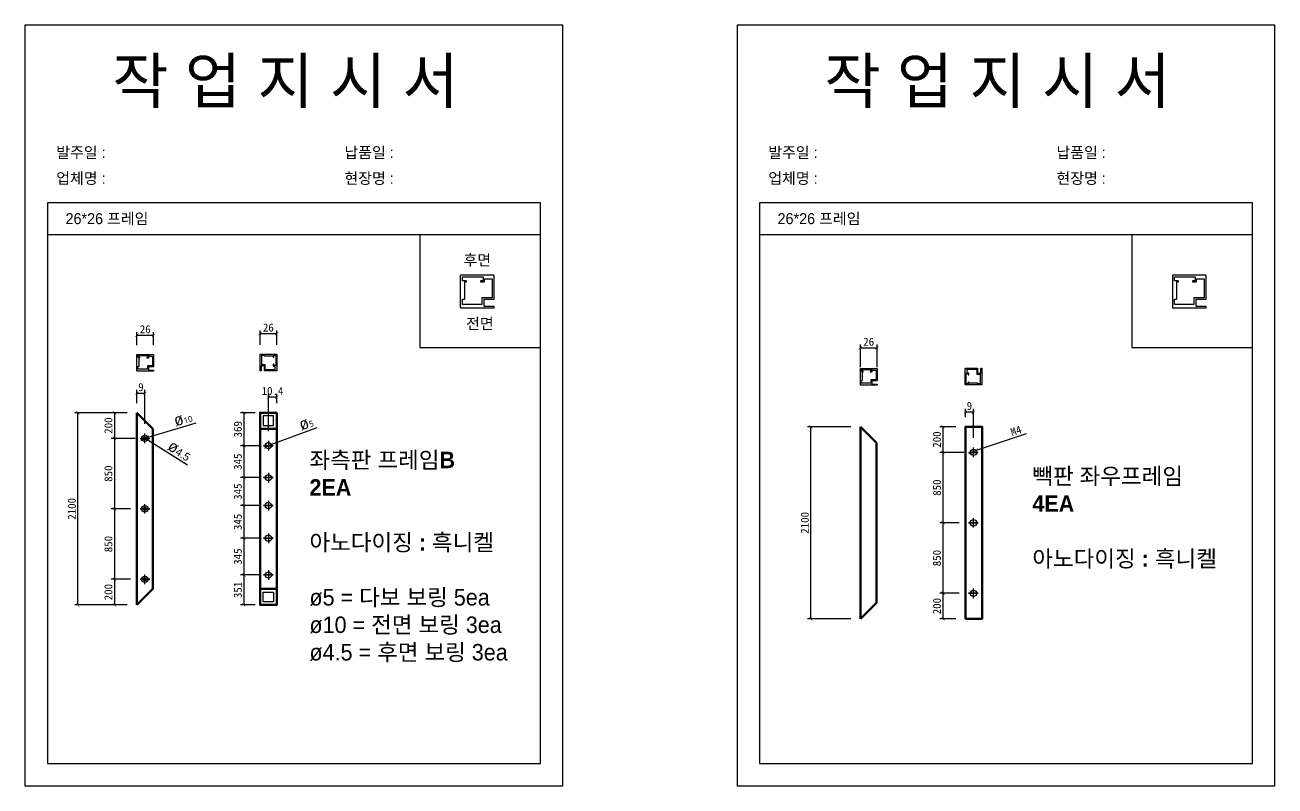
# Model space of a CAD drawing. Header units: millimetres. Extents: x -44117 to 256353, y -2095463 to 65325.
# Drawn here: x 114804 to 118708, y -18730 to -16354 of the extents above; entities that cross this region are included whole.
import ezdxf

# ---------------------------------------------------------------- set-up
doc = ezdxf.new("R2010")
doc.units = ezdxf.units.MM
doc.header["$LTSCALE"] = 10
doc.layers.add('Layer1', color=7, linetype='Continuous', lineweight=70)
doc.dimstyles.new('ISO-25', dxfattribs={"dimtxt": 2.5, "dimasz": 2.5, "dimexe": 1, "dimexo": 1, "dimtad": 1, "dimtxsty": 'Standard', "dimblk": 'ARCHTICK', "dimcen": 2.5, "dimadec": 0, "dimazin": 0, "dimtfac": 1, "dimtmove": 0, "dimatfit": 3, "dimfxl": 0, "dimarcsym": 0})

# ---------------------------------------------------------------- blocks, each defined once
blk = doc.blocks.new('_ArchTick')
at = {"color": 0, "linetype": 'ByBlock', "const_width": 0.15}
blk.add_lwpolyline([(-0.5, -0.5), (0.5, 0.5)], dxfattribs=at)
blk = doc.blocks.new('*D2093')
at = {"color": 0, "lineweight": -2}
for p, q in [((115123.9, -17564.7), (114959.7, -17564.7)), ((114969.7, -18164.7), (114969.7, -17564.7)), ((115123.9, -18164.7), (114959.7, -18164.7))]:
    blk.add_line(p, q, dxfattribs=at)
at = {"layer": 'Defpoints', "color": 0}
for p in [(114969.7, -17564.7), (115153.9, -17564.7), (115153.9, -18164.7)]:
    blk.add_point(p, dxfattribs=at)
at = {"color": 0, "lineweight": -2, "xscale": 10, "yscale": 10, "zscale": 10}
for p, rotation in [((114969.7, -17564.7), 90), ((114969.7, -18164.7), 270)]:
    blk.add_blockref('_ArchTick', p, dxfattribs=dict(at, rotation=rotation))
at = {"color": 0, "insert": (114950.9, -17864.7), "char_height": 25, "attachment_point": 5, "rotation": 90}
blk.add_mtext('2100', dxfattribs=at)
blk = doc.blocks.new('*D2094')
at = {"color": 0, "lineweight": -2}
for p, q in [((115153.9, -17534.7), (115153.9, -17493.5)), ((115153.9, -17503.5), (115178.9, -17503.5)), ((115178.9, -17599.7), (115178.9, -17493.5))]:
    blk.add_line(p, q, dxfattribs=at)
at = {"layer": 'Defpoints', "color": 0}
for p in [(115178.9, -17503.5), (115153.9, -17564.7), (115178.9, -17629.7)]:
    blk.add_point(p, dxfattribs=at)
at = {"color": 0, "lineweight": -2, "xscale": 10, "yscale": 10, "zscale": 10, "rotation": 180}
blk.add_blockref('_ArchTick', (115153.9, -17503.5), dxfattribs=at)
at = {"color": 0, "lineweight": -2, "xscale": 10, "yscale": 10, "zscale": 10}
blk.add_blockref('_ArchTick', (115178.9, -17503.5), dxfattribs=at)
at = {"color": 0, "insert": (115166.4, -17484.7), "char_height": 25, "attachment_point": 5}
blk.add_mtext('9', dxfattribs=at)
blk = doc.blocks.new('*D2095')
at = {"color": 0, "lineweight": -2}
for p, q in [((115337.6, -17597.3), (115188.5, -17641.8)), ((115169.3, -17647.5), (115188.5, -17641.8)), ((115169.3, -17647.5), (115169.3, -17647.5))]:
    blk.add_line(p, q, dxfattribs=at)
at = {"layer": 'Defpoints', "color": 0}
for p in [(115188.5, -17641.8), (115169.3, -17647.5)]:
    blk.add_point(p, dxfattribs=at)
at = {"color": 0, "lineweight": -2, "xscale": 10, "yscale": 10, "zscale": 10}
for p, rotation in [((115169.3, -17647.5), 16.62238534219674), ((115188.5, -17641.8), 196.6223853421967)]:
    blk.add_blockref('_ArchTick', p, dxfattribs=dict(at, rotation=rotation))
at = {"color": 0, "insert": (115297.5, -17582.2), "char_height": 25, "attachment_point": 5, "rotation": 16.6224}
blk.add_mtext('{\\fGulim|b0|i0|c129|p50;\\H1.4583x;ø\\fMalgun Gothic|b0|i0|c129|p50;\\H0.51429x;10}', dxfattribs=at)
blk = doc.blocks.new('*D2096')
at = {"color": 0, "lineweight": -2}
for p, q in [((115174.7, -17642), (115174.7, -17642)), ((115174.7, -17642), (115183.1, -17647.3)), ((115311.6, -17728.4), (115183.1, -17647.3))]:
    blk.add_line(p, q, dxfattribs=at)
at = {"layer": 'Defpoints', "color": 0}
for p in [(115174.7, -17642), (115183.1, -17647.3)]:
    blk.add_point(p, dxfattribs=at)
at = {"color": 0, "lineweight": -2, "xscale": 10, "yscale": 10, "zscale": 10}
for p, rotation in [((115174.7, -17642), 327.7574302874337), ((115183.1, -17647.3), 147.7574302874337)]:
    blk.add_blockref('_ArchTick', p, dxfattribs=dict(at, rotation=rotation))
at = {"color": 0, "insert": (115287.9, -17682.7), "char_height": 25, "attachment_point": 5, "rotation": 327.7574}
blk.add_mtext('{\\fGulim|b0|i0|c129|p50;\\H1.4583x;ø\\H0.68573x;4.5}', dxfattribs=at)
blk = doc.blocks.new('*D2097')
at = {"color": 0, "lineweight": -2}
for p, q in [((115123.9, -17564.7), (115073.8, -17564.7)), ((115083.8, -17564.7), (115083.8, -17644.7)), ((115148.9, -17644.7), (115073.8, -17644.7))]:
    blk.add_line(p, q, dxfattribs=at)
at = {"layer": 'Defpoints', "color": 0}
for p in [(115153.9, -17564.7), (115083.8, -17644.7), (115178.9, -17644.7)]:
    blk.add_point(p, dxfattribs=at)
at = {"color": 0, "lineweight": -2, "xscale": 10, "yscale": 10, "zscale": 10}
for p, rotation in [((115083.8, -17564.7), 90), ((115083.8, -17644.7), 270)]:
    blk.add_blockref('_ArchTick', p, dxfattribs=dict(at, rotation=rotation))
at = {"color": 0, "insert": (115065, -17604.7), "char_height": 25, "attachment_point": 5, "rotation": 90}
blk.add_mtext('200', dxfattribs=at)
blk = doc.blocks.new('*D2098')
at = {"color": 0, "lineweight": -2}
for p, q in [((115133.9, -17644.7), (115073.8, -17644.7)), ((115083.8, -17644.7), (115083.8, -17864.7)), ((115133.9, -17864.7), (115073.8, -17864.7))]:
    blk.add_line(p, q, dxfattribs=at)
at = {"layer": 'Defpoints', "color": 0}
for p in [(115163.9, -17644.7), (115083.8, -17864.7), (115163.9, -17864.7)]:
    blk.add_point(p, dxfattribs=at)
at = {"color": 0, "lineweight": -2, "xscale": 10, "yscale": 10, "zscale": 10}
for p, rotation in [((115083.8, -17644.7), 90), ((115083.8, -17864.7), 270)]:
    blk.add_blockref('_ArchTick', p, dxfattribs=dict(at, rotation=rotation))
at = {"color": 0, "insert": (115065, -17754.7), "char_height": 25, "attachment_point": 5, "rotation": 90}
blk.add_mtext('850', dxfattribs=at)
blk = doc.blocks.new('*D2099')
at = {"color": 0, "lineweight": -2}
for p, q in [((115133.9, -17864.7), (115073.8, -17864.7)), ((115083.8, -17864.7), (115083.8, -18084.7)), ((115133.9, -18084.7), (115073.8, -18084.7))]:
    blk.add_line(p, q, dxfattribs=at)
at = {"layer": 'Defpoints', "color": 0}
for p in [(115163.9, -17864.7), (115083.8, -18084.7), (115163.9, -18084.7)]:
    blk.add_point(p, dxfattribs=at)
at = {"color": 0, "lineweight": -2, "xscale": 10, "yscale": 10, "zscale": 10}
for p, rotation in [((115083.8, -17864.7), 90), ((115083.8, -18084.7), 270)]:
    blk.add_blockref('_ArchTick', p, dxfattribs=dict(at, rotation=rotation))
at = {"color": 0, "insert": (115065, -17974.7), "char_height": 25, "attachment_point": 5, "rotation": 90}
blk.add_mtext('850', dxfattribs=at)
blk = doc.blocks.new('*D2100')
at = {"color": 0, "lineweight": -2}
for p, q in [((115133.9, -18084.7), (115073.8, -18084.7)), ((115083.8, -18084.7), (115083.8, -18164.7)), ((115123.9, -18164.7), (115073.8, -18164.7))]:
    blk.add_line(p, q, dxfattribs=at)
at = {"layer": 'Defpoints', "color": 0}
for p in [(115163.9, -18084.7), (115083.8, -18164.7), (115153.9, -18164.7)]:
    blk.add_point(p, dxfattribs=at)
at = {"color": 0, "lineweight": -2, "xscale": 10, "yscale": 10, "zscale": 10}
for p, rotation in [((115083.8, -18084.7), 90), ((115083.8, -18164.7), 270)]:
    blk.add_blockref('_ArchTick', p, dxfattribs=dict(at, rotation=rotation))
at = {"color": 0, "insert": (115065, -18124.7), "char_height": 25, "attachment_point": 5, "rotation": 90}
blk.add_mtext('200', dxfattribs=at)
blk = doc.blocks.new('*D2101')
at = {"color": 0, "lineweight": -2}
for p, q in [((115153.9, -17353.5), (115153.9, -17312.9)), ((115153.9, -17322.9), (115205.9, -17322.9)), ((115205.9, -17353.5), (115205.9, -17312.9))]:
    blk.add_line(p, q, dxfattribs=at)
at = {"layer": 'Defpoints', "color": 0}
for p in [(115205.9, -17322.9), (115153.9, -17383.5), (115205.9, -17383.5)]:
    blk.add_point(p, dxfattribs=at)
at = {"color": 0, "lineweight": -2, "xscale": 10, "yscale": 10, "zscale": 10, "rotation": 180}
blk.add_blockref('_ArchTick', (115153.9, -17322.9), dxfattribs=at)
at = {"color": 0, "lineweight": -2, "xscale": 10, "yscale": 10, "zscale": 10}
blk.add_blockref('_ArchTick', (115205.9, -17322.9), dxfattribs=at)
at = {"color": 0, "insert": (115179.9, -17304.2), "char_height": 25, "attachment_point": 5}
blk.add_mtext('26', dxfattribs=at)
blk = doc.blocks.new('*D2106')
at = {"color": 0, "lineweight": -2}
for p, q in [((117383.2, -17608.4), (117248.5, -17608.4)), ((117258.5, -18208.4), (117258.5, -17608.4)), ((117383.2, -18208.4), (117248.5, -18208.4))]:
    blk.add_line(p, q, dxfattribs=at)
at = {"layer": 'Defpoints', "color": 0}
for p in [(117258.5, -17608.4), (117413.2, -17608.4), (117413.2, -18208.4)]:
    blk.add_point(p, dxfattribs=at)
at = {"color": 0, "lineweight": -2, "xscale": 10, "yscale": 10, "zscale": 10}
for p, rotation in [((117258.5, -17608.4), 90), ((117258.5, -18208.4), 270)]:
    blk.add_blockref('_ArchTick', p, dxfattribs=dict(at, rotation=rotation))
at = {"color": 0, "insert": (117239.7, -17908.4), "char_height": 25, "attachment_point": 5, "rotation": 90}
blk.add_mtext('2100', dxfattribs=at)
blk = doc.blocks.new('*D2107')
at = {"color": 0, "lineweight": -2}
for p, q in [((117931.1, -17630), (117775.3, -17682.3)), ((117756.3, -17688.7), (117775.3, -17682.3)), ((117756.3, -17688.7), (117756.3, -17688.7))]:
    blk.add_line(p, q, dxfattribs=at)
at = {"layer": 'Defpoints', "color": 0}
for p in [(117775.3, -17682.3), (117756.3, -17688.7)]:
    blk.add_point(p, dxfattribs=at)
at = {"color": 0, "lineweight": -2, "xscale": 10, "yscale": 10, "zscale": 10}
for p, rotation in [((117756.3, -17688.7), 18.56681303800487), ((117775.3, -17682.3), 198.5668130380049)]:
    blk.add_blockref('_ArchTick', p, dxfattribs=dict(at, rotation=rotation))
at = {"color": 0, "insert": (117899.4, -17620.9), "char_height": 25, "attachment_point": 5, "rotation": 18.5668}
blk.add_mtext('M4', dxfattribs=at)
blk = doc.blocks.new('*D2108')
at = {"color": 0, "lineweight": -2}
for p, q in [((117413.2, -17422.2), (117413.2, -17352)), ((117413.2, -17362), (117465.2, -17362)), ((117465.2, -17422.2), (117465.2, -17352))]:
    blk.add_line(p, q, dxfattribs=at)
at = {"layer": 'Defpoints', "color": 0}
for p in [(117465.2, -17362), (117413.2, -17452.2), (117465.2, -17452.2)]:
    blk.add_point(p, dxfattribs=at)
at = {"color": 0, "lineweight": -2, "xscale": 10, "yscale": 10, "zscale": 10, "rotation": 180}
blk.add_blockref('_ArchTick', (117413.2, -17362), dxfattribs=at)
at = {"color": 0, "lineweight": -2, "xscale": 10, "yscale": 10, "zscale": 10}
blk.add_blockref('_ArchTick', (117465.2, -17362), dxfattribs=at)
at = {"color": 0, "insert": (117439.2, -17343.2), "char_height": 25, "attachment_point": 5}
blk.add_mtext('26', dxfattribs=at)
blk = doc.blocks.new('*D2112')
at = {"color": 0, "lineweight": -2}
for p, q in [((115538.5, -17353.1), (115538.5, -17307.4)), ((115538.5, -17317.4), (115590.5, -17317.4)), ((115590.5, -17353.1), (115590.5, -17307.4))]:
    blk.add_line(p, q, dxfattribs=at)
at = {"layer": 'Defpoints', "color": 0}
for p in [(115590.5, -17317.4), (115538.5, -17383.1), (115590.5, -17383.1)]:
    blk.add_point(p, dxfattribs=at)
at = {"color": 0, "lineweight": -2, "xscale": 10, "yscale": 10, "zscale": 10, "rotation": 180}
blk.add_blockref('_ArchTick', (115538.5, -17317.4), dxfattribs=at)
at = {"color": 0, "lineweight": -2, "xscale": 10, "yscale": 10, "zscale": 10}
blk.add_blockref('_ArchTick', (115590.5, -17317.4), dxfattribs=at)
at = {"color": 0, "insert": (115564.5, -17298.7), "char_height": 25, "attachment_point": 5}
blk.add_mtext('26', dxfattribs=at)
blk = doc.blocks.new('*D2118')
at = {"color": 0, "lineweight": -2}
for p, q in [((117741.3, -17578.4), (117741.3, -17552.2)), ((117741.3, -17562.2), (117766.3, -17562.2)), ((117766.3, -17643.4), (117766.3, -17552.2))]:
    blk.add_line(p, q, dxfattribs=at)
at = {"layer": 'Defpoints', "color": 0}
for p in [(117766.3, -17562.2), (117741.3, -17608.4), (117766.3, -17673.4)]:
    blk.add_point(p, dxfattribs=at)
at = {"color": 0, "lineweight": -2, "xscale": 10, "yscale": 10, "zscale": 10, "rotation": 180}
blk.add_blockref('_ArchTick', (117741.3, -17562.2), dxfattribs=at)
at = {"color": 0, "lineweight": -2, "xscale": 10, "yscale": 10, "zscale": 10}
blk.add_blockref('_ArchTick', (117766.3, -17562.2), dxfattribs=at)
at = {"color": 0, "insert": (117753.8, -17543.4), "char_height": 25, "attachment_point": 5}
blk.add_mtext('9', dxfattribs=at)
blk = doc.blocks.new('*D2119')
at = {"color": 0, "lineweight": -2}
for p, q in [((117711.3, -17608.4), (117661.2, -17608.4)), ((117671.2, -17608.4), (117671.2, -17688.4)), ((117736.3, -17688.4), (117661.2, -17688.4))]:
    blk.add_line(p, q, dxfattribs=at)
at = {"layer": 'Defpoints', "color": 0}
for p in [(117741.3, -17608.4), (117671.2, -17688.4), (117766.3, -17688.4)]:
    blk.add_point(p, dxfattribs=at)
at = {"color": 0, "lineweight": -2, "xscale": 10, "yscale": 10, "zscale": 10}
for p, rotation in [((117671.2, -17608.4), 90), ((117671.2, -17688.4), 270)]:
    blk.add_blockref('_ArchTick', p, dxfattribs=dict(at, rotation=rotation))
at = {"color": 0, "insert": (117652.4, -17648.4), "char_height": 25, "attachment_point": 5, "rotation": 90}
blk.add_mtext('200', dxfattribs=at)
blk = doc.blocks.new('*D2120')
at = {"color": 0, "lineweight": -2}
for p, q in [((117721.3, -17688.4), (117661.2, -17688.4)), ((117671.2, -17688.4), (117671.2, -17908.4)), ((117721.3, -17908.4), (117661.2, -17908.4))]:
    blk.add_line(p, q, dxfattribs=at)
at = {"layer": 'Defpoints', "color": 0}
for p in [(117751.3, -17688.4), (117671.2, -17908.4), (117751.3, -17908.4)]:
    blk.add_point(p, dxfattribs=at)
at = {"color": 0, "lineweight": -2, "xscale": 10, "yscale": 10, "zscale": 10}
for p, rotation in [((117671.2, -17688.4), 90), ((117671.2, -17908.4), 270)]:
    blk.add_blockref('_ArchTick', p, dxfattribs=dict(at, rotation=rotation))
at = {"color": 0, "insert": (117652.4, -17798.4), "char_height": 25, "attachment_point": 5, "rotation": 90}
blk.add_mtext('850', dxfattribs=at)
blk = doc.blocks.new('*D2121')
at = {"color": 0, "lineweight": -2}
for p, q in [((117721.3, -17908.4), (117661.2, -17908.4)), ((117671.2, -17908.4), (117671.2, -18128.4)), ((117721.3, -18128.4), (117661.2, -18128.4))]:
    blk.add_line(p, q, dxfattribs=at)
at = {"layer": 'Defpoints', "color": 0}
for p in [(117751.3, -17908.4), (117671.2, -18128.4), (117751.3, -18128.4)]:
    blk.add_point(p, dxfattribs=at)
at = {"color": 0, "lineweight": -2, "xscale": 10, "yscale": 10, "zscale": 10}
for p, rotation in [((117671.2, -17908.4), 90), ((117671.2, -18128.4), 270)]:
    blk.add_blockref('_ArchTick', p, dxfattribs=dict(at, rotation=rotation))
at = {"color": 0, "insert": (117652.4, -18018.4), "char_height": 25, "attachment_point": 5, "rotation": 90}
blk.add_mtext('850', dxfattribs=at)
blk = doc.blocks.new('*D2122')
at = {"color": 0, "lineweight": -2}
for p, q in [((117721.3, -18128.4), (117661.2, -18128.4)), ((117671.2, -18128.4), (117671.2, -18208.4)), ((117711.3, -18208.4), (117661.2, -18208.4))]:
    blk.add_line(p, q, dxfattribs=at)
at = {"layer": 'Defpoints', "color": 0}
for p in [(117751.3, -18128.4), (117671.2, -18208.4), (117741.3, -18208.4)]:
    blk.add_point(p, dxfattribs=at)
at = {"color": 0, "lineweight": -2, "xscale": 10, "yscale": 10, "zscale": 10}
for p, rotation in [((117671.2, -18128.4), 90), ((117671.2, -18208.4), 270)]:
    blk.add_blockref('_ArchTick', p, dxfattribs=dict(at, rotation=rotation))
at = {"color": 0, "insert": (117652.4, -18168.4), "char_height": 25, "attachment_point": 5, "rotation": 90}
blk.add_mtext('200', dxfattribs=at)
blk = doc.blocks.new('*D2138')
at = {"color": 0, "lineweight": -2}
for p, q in [((115715.8, -17611.4), (115573.9, -17664)), ((115555.2, -17671), (115573.9, -17664)), ((115555.2, -17671), (115555.2, -17671))]:
    blk.add_line(p, q, dxfattribs=at)
at = {"layer": 'Defpoints', "color": 0}
for p in [(115555.2, -17671), (115573.9, -17664)]:
    blk.add_point(p, dxfattribs=at)
at = {"color": 0, "lineweight": -2, "xscale": 10, "yscale": 10, "zscale": 10}
for p, rotation in [((115555.2, -17671), 20.35034544430838), ((115573.9, -17664), 200.3503454443084)]:
    blk.add_blockref('_ArchTick', p, dxfattribs=dict(at, rotation=rotation))
at = {"color": 0, "insert": (115682, -17596.2), "char_height": 25, "attachment_point": 5, "rotation": 20.3503}
blk.add_mtext('{\\fGulim|b0|i0|c129|p50;\\H1.4583x;ø\\fMalgun Gothic|b0|i0|c129|p50;\\H0.51429x;5}', dxfattribs=at)
blk = doc.blocks.new('*D2139')
at = {"color": 0, "lineweight": -2}
for p, q in [((115564.5, -17622.5), (115564.5, -17505.6)), ((115590.5, -17515.6), (115564.5, -17515.6)), ((115590.5, -17534.7), (115590.5, -17505.6))]:
    blk.add_line(p, q, dxfattribs=at)
at = {"layer": 'Defpoints', "color": 0}
for p in [(115564.5, -17515.6), (115590.5, -17564.7), (115564.5, -17652.5)]:
    blk.add_point(p, dxfattribs=at)
at = {"color": 0, "lineweight": -2, "xscale": 10, "yscale": 10, "zscale": 10, "rotation": 180}
blk.add_blockref('_ArchTick', (115564.5, -17515.6), dxfattribs=at)
at = {"color": 0, "lineweight": -2, "xscale": 10, "yscale": 10, "zscale": 10}
blk.add_blockref('_ArchTick', (115590.5, -17515.6), dxfattribs=at)
at = {"color": 0, "insert": (115577.5, -17496.8), "char_height": 25, "attachment_point": 5}
blk.add_mtext('10.4', dxfattribs=at)
blk = doc.blocks.new('*D2211')
at = {"color": 0, "lineweight": -2}
for p, q in [((115523.5, -17564.7), (115477.9, -17564.7)), ((115487.9, -17564.7), (115487.9, -17667.5)), ((115534.5, -17667.5), (115477.9, -17667.5))]:
    blk.add_line(p, q, dxfattribs=at)
at = {"layer": 'Defpoints', "color": 0}
for p in [(115538.5, -17564.7), (115487.9, -17667.5), (115549.5, -17667.5)]:
    blk.add_point(p, dxfattribs=at)
at = {"color": 0, "lineweight": -2, "xscale": 10, "yscale": 10, "zscale": 10}
for p, rotation in [((115487.9, -17564.7), 90), ((115487.9, -17667.5), 270)]:
    blk.add_blockref('_ArchTick', p, dxfattribs=dict(at, rotation=rotation))
at = {"color": 0, "insert": (115469.2, -17616.1), "char_height": 25, "attachment_point": 5, "rotation": 90}
blk.add_mtext('369', dxfattribs=at)
blk = doc.blocks.new('*D2212')
at = {"color": 0, "lineweight": -2}
for p, q in [((115534.5, -17667.5), (115477.9, -17667.5)), ((115487.9, -17667.5), (115487.9, -17767.3)), ((115534.5, -17767.3), (115477.9, -17767.3))]:
    blk.add_line(p, q, dxfattribs=at)
at = {"layer": 'Defpoints', "color": 0}
for p in [(115549.5, -17667.5), (115487.9, -17767.3), (115549.5, -17767.3)]:
    blk.add_point(p, dxfattribs=at)
at = {"color": 0, "lineweight": -2, "xscale": 10, "yscale": 10, "zscale": 10}
for p, rotation in [((115487.9, -17667.5), 90), ((115487.9, -17767.3), 270)]:
    blk.add_blockref('_ArchTick', p, dxfattribs=dict(at, rotation=rotation))
at = {"color": 0, "insert": (115469.2, -17717.4), "char_height": 25, "attachment_point": 5, "rotation": 90}
blk.add_mtext('345', dxfattribs=at)
blk = doc.blocks.new('*D2213')
at = {"color": 0, "lineweight": -2}
for p, q in [((115534.5, -17767.3), (115477.9, -17767.3)), ((115487.9, -17767.3), (115487.9, -17854.6)), ((115534.5, -17854.6), (115477.9, -17854.6))]:
    blk.add_line(p, q, dxfattribs=at)
at = {"layer": 'Defpoints', "color": 0}
for p in [(115549.5, -17767.3), (115487.9, -17854.6), (115549.5, -17854.6)]:
    blk.add_point(p, dxfattribs=at)
at = {"color": 0, "lineweight": -2, "xscale": 10, "yscale": 10, "zscale": 10}
for p, rotation in [((115487.9, -17767.3), 90), ((115487.9, -17854.6), 270)]:
    blk.add_blockref('_ArchTick', p, dxfattribs=dict(at, rotation=rotation))
at = {"color": 0, "insert": (115469.2, -17811), "char_height": 25, "attachment_point": 5, "rotation": 90}
blk.add_mtext('345', dxfattribs=at)
blk = doc.blocks.new('*D2214')
at = {"color": 0, "lineweight": -2}
for p, q in [((115534.5, -17854.6), (115477.9, -17854.6)), ((115487.9, -17854.6), (115487.9, -17956.4)), ((115534.5, -17956.4), (115477.9, -17956.4))]:
    blk.add_line(p, q, dxfattribs=at)
at = {"layer": 'Defpoints', "color": 0}
for p in [(115549.5, -17854.6), (115487.9, -17956.4), (115549.5, -17956.4)]:
    blk.add_point(p, dxfattribs=at)
at = {"color": 0, "lineweight": -2, "xscale": 10, "yscale": 10, "zscale": 10}
for p, rotation in [((115487.9, -17854.6), 90), ((115487.9, -17956.4), 270)]:
    blk.add_blockref('_ArchTick', p, dxfattribs=dict(at, rotation=rotation))
at = {"color": 0, "insert": (115469.2, -17905.5), "char_height": 25, "attachment_point": 5, "rotation": 90}
blk.add_mtext('345', dxfattribs=at)
blk = doc.blocks.new('*D2215')
at = {"color": 0, "lineweight": -2}
for p, q in [((115534.5, -17956.4), (115477.9, -17956.4)), ((115487.9, -17956.4), (115487.9, -18071.2)), ((115534.5, -18071.2), (115477.9, -18071.2))]:
    blk.add_line(p, q, dxfattribs=at)
at = {"layer": 'Defpoints', "color": 0}
for p in [(115549.5, -17956.4), (115487.9, -18071.2), (115549.5, -18071.2)]:
    blk.add_point(p, dxfattribs=at)
at = {"color": 0, "lineweight": -2, "xscale": 10, "yscale": 10, "zscale": 10}
for p, rotation in [((115487.9, -17956.4), 90), ((115487.9, -18071.2), 270)]:
    blk.add_blockref('_ArchTick', p, dxfattribs=dict(at, rotation=rotation))
at = {"color": 0, "insert": (115469.2, -18013.8), "char_height": 25, "attachment_point": 5, "rotation": 90}
blk.add_mtext('345', dxfattribs=at)
blk = doc.blocks.new('*D2216')
at = {"color": 0, "lineweight": -2}
for p, q in [((115534.5, -18071.2), (115477.9, -18071.2)), ((115487.9, -18071.2), (115487.9, -18164.7)), ((115523.5, -18164.7), (115477.9, -18164.7))]:
    blk.add_line(p, q, dxfattribs=at)
at = {"layer": 'Defpoints', "color": 0}
for p in [(115549.5, -18071.2), (115487.9, -18164.7), (115538.5, -18164.7)]:
    blk.add_point(p, dxfattribs=at)
at = {"color": 0, "lineweight": -2, "xscale": 10, "yscale": 10, "zscale": 10}
for p, rotation in [((115487.9, -18071.2), 90), ((115487.9, -18164.7), 270)]:
    blk.add_blockref('_ArchTick', p, dxfattribs=dict(at, rotation=rotation))
at = {"color": 0, "insert": (115469.2, -18117.9), "char_height": 25, "attachment_point": 5, "rotation": 90}
blk.add_mtext('351', dxfattribs=at)

msp = doc.modelspace()

# ---------------------------------------------------------------- linework, layer by layer
for p, q in [((116414.48263, -16909.2045), (114874.48263, -16909.2045)), ((118638.07333, -16909.2045), (117098.07333, -16909.2045)), ((116414.48263, -17009.2045), (114874.48263, -17009.2045)), ((118638.07333, -17009.2045), (117098.07333, -17009.2045)), ((116170.92704, -17152.28787), (116170.92704, -17140.28787)), ((116170.92704, -17140.28787), (116234.92704, -17140.28787)), ((116181.72704, -17152.28787), (116170.92704, -17152.28787)), ((116176.92704, -17156.28787), (116181.72704, -17156.28787)), ((116176.92704, -17156.28787), (116176.92704, -17210.28787)), ((116182.92704, -17155.08787), (116182.92704, -17153.48787)), ((116226.92704, -17153.48787), (116226.92704, -17155.08787)), ((116234.92704, -17152.28787), (116228.12704, -17152.28787)), ((116228.12704, -17156.28787), (116237.72704, -17156.28787)), ((116234.92704, -17140.28787), (116234.92704, -17152.28787)), ((116238.92704, -17155.08787), (116238.92704, -17146.28787)), ((116238.92704, -17146.28787), (116262.92704, -17146.28787)), ((116262.92704, -17146.28787), (116262.92704, -17205.48787)), ((118394.51774, -17152.28787), (118394.51774, -17140.28787)), ((118394.51774, -17140.28787), (118458.51774, -17140.28787)), ((118405.31774, -17152.28787), (118394.51774, -17152.28787)), ((118400.51774, -17156.28787), (118405.31774, -17156.28787)), ((118400.51774, -17156.28787), (118400.51774, -17210.28787)), ((118406.51774, -17155.08787), (118406.51774, -17153.48787)), ((118450.51774, -17153.48787), (118450.51774, -17155.08787)), ((118458.51774, -17152.28787), (118451.71774, -17152.28787)), ((118451.71774, -17156.28787), (118461.31774, -17156.28787)), ((118458.51774, -17140.28787), (118458.51774, -17152.28787)), ((118462.51774, -17155.08787), (118462.51774, -17146.28787)), ((118462.51774, -17146.28787), (118486.51774, -17146.28787)), ((118486.51774, -17146.28787), (118486.51774, -17205.48787)), ((116170.92704, -17226.28787), (116170.92704, -17210.28787)), ((116170.92704, -17210.28787), (116176.92704, -17210.28787)), ((116230.92704, -17206.68787), (116230.92704, -17211.48787)), ((116230.92704, -17211.48787), (116230.92704, -17226.28787)), ((116230.92704, -17211.48787), (116230.92704, -17211.48787)), ((116236.92704, -17205.48787), (116232.12704, -17205.48787)), ((116262.92704, -17205.48787), (116236.92704, -17205.48787)), ((118394.51774, -17226.28787), (118394.51774, -17210.28787)), ((118394.51774, -17210.28787), (118400.51774, -17210.28787)), ((118454.51774, -17206.68787), (118454.51774, -17211.48787)), ((118454.51774, -17211.48787), (118454.51774, -17226.28787)), ((118454.51774, -17211.48787), (118454.51774, -17211.48787)), ((118460.51774, -17205.48787), (118455.71774, -17205.48787)), ((118486.51774, -17205.48787), (118460.51774, -17205.48787)), ((116230.92704, -17226.28787), (116170.92704, -17226.28787)), ((118454.51774, -17226.28787), (118394.51774, -17226.28787)), ((115156.9106, -17391.47867), (115156.9106, -17385.47867)), ((115156.9106, -17385.47867), (115188.9106, -17385.47867)), ((115162.3106, -17391.47867), (115156.9106, -17391.47867)), ((115159.9106, -17393.47867), (115162.3106, -17393.47867)), ((115159.9106, -17393.47867), (115159.9106, -17420.47867)), ((115162.9106, -17392.87867), (115162.9106, -17392.07867)), ((115184.9106, -17392.07867), (115184.9106, -17392.87867)), ((115188.9106, -17391.47867), (115185.5106, -17391.47867)), ((115185.5106, -17393.47867), (115190.3106, -17393.47867)), ((115188.9106, -17385.47867), (115188.9106, -17391.47867)), ((115190.9106, -17392.87867), (115190.9106, -17388.47867)), ((115190.9106, -17388.47867), (115202.9106, -17388.47867)), ((115202.9106, -17388.47867), (115202.9106, -17418.07867)), ((115544.5467, -17415.07867), (115544.5467, -17385.07867)), ((115544.5467, -17385.07867), (115552.5467, -17385.07867)), ((115552.5467, -17385.07867), (115552.5467, -17388.07867)), ((115579.5467, -17388.07867), (115552.5467, -17388.07867)), ((115579.5467, -17388.07867), (115579.5467, -17390.47867)), ((115580.1467, -17391.07867), (115580.9467, -17391.07867)), ((115581.5467, -17390.47867), (115581.5467, -17385.07867)), ((115581.5467, -17385.07867), (115587.5467, -17385.07867)), ((115587.5467, -17385.07867), (115587.5467, -17417.07867)), ((115156.9106, -17428.47867), (115156.9106, -17420.47867)), ((115156.9106, -17420.47867), (115159.9106, -17420.47867)), ((115186.9106, -17428.47867), (115156.9106, -17428.47867)), ((115186.9106, -17418.67867), (115186.9106, -17421.07867)), ((115186.9106, -17421.07867), (115186.9106, -17428.47867)), ((115186.9106, -17421.07867), (115186.9106, -17421.07867)), ((115189.9106, -17418.07867), (115187.5106, -17418.07867)), ((115202.9106, -17418.07867), (115189.9106, -17418.07867)), ((115551.9467, -17415.07867), (115544.5467, -17415.07867)), ((115554.3467, -17415.07867), (115551.9467, -17415.07867)), ((115551.9467, -17415.07867), (115551.9467, -17415.07867)), ((115554.9467, -17418.07867), (115554.9467, -17415.67867)), ((115554.9467, -17431.07867), (115554.9467, -17418.07867)), ((115584.5467, -17431.07867), (115554.9467, -17431.07867)), ((115579.5467, -17413.67867), (115579.5467, -17418.47867)), ((115580.9467, -17413.07867), (115580.1467, -17413.07867)), ((115580.1467, -17419.07867), (115584.5467, -17419.07867)), ((115581.5467, -17417.07867), (115581.5467, -17413.67867)), ((115587.5467, -17417.07867), (115581.5467, -17417.07867)), ((115584.5467, -17419.07867), (115584.5467, -17431.07867)), ((117416.22864, -17435.20762), (117416.22864, -17429.20762)), ((117416.22864, -17429.20762), (117448.22864, -17429.20762)), ((117421.62864, -17435.20762), (117416.22864, -17435.20762)), ((117419.22864, -17437.20762), (117421.62864, -17437.20762)), ((117419.22864, -17437.20762), (117419.22864, -17464.20762)), ((117422.22864, -17436.60762), (117422.22864, -17435.80762)), ((117444.22864, -17435.80762), (117444.22864, -17436.60762)), ((117448.22864, -17435.20762), (117444.82864, -17435.20762)), ((117444.82864, -17437.20762), (117449.62864, -17437.20762)), ((117448.22864, -17429.20762), (117448.22864, -17435.20762)), ((117450.22864, -17436.60762), (117450.22864, -17432.20762)), ((117450.22864, -17432.20762), (117462.22864, -17432.20762)), ((117462.22864, -17432.20762), (117462.22864, -17461.80762)), ((117743.89839, -17474.56258), (117743.89839, -17442.56258)), ((117743.89839, -17442.56258), (117749.89839, -17442.56258)), ((117746.89839, -17440.56258), (117746.89839, -17428.56258)), ((117746.89839, -17428.56258), (117776.49839, -17428.56258)), ((117751.29839, -17440.56258), (117746.89839, -17440.56258)), ((117749.89839, -17442.56258), (117749.89839, -17445.96258)), ((117750.49839, -17446.56258), (117751.29839, -17446.56258)), ((117751.89839, -17445.96258), (117751.89839, -17441.16258)), ((117776.49839, -17428.56258), (117776.49839, -17441.56258)), ((117776.49839, -17441.56258), (117776.49839, -17443.96258)), ((117777.09839, -17444.56258), (117779.49839, -17444.56258)), ((117779.49839, -17444.56258), (117786.89839, -17444.56258)), ((117779.49839, -17444.56258), (117779.49839, -17444.56258)), ((117786.89839, -17444.56258), (117786.89839, -17474.56258)), ((117416.22864, -17472.20762), (117416.22864, -17464.20762)), ((117416.22864, -17464.20762), (117419.22864, -17464.20762)), ((117446.22864, -17472.20762), (117416.22864, -17472.20762)), ((117446.22864, -17462.40762), (117446.22864, -17464.80762)), ((117446.22864, -17464.80762), (117446.22864, -17472.20762)), ((117446.22864, -17464.80762), (117446.22864, -17464.80762)), ((117449.22864, -17461.80762), (117446.82864, -17461.80762)), ((117462.22864, -17461.80762), (117449.22864, -17461.80762)), ((117749.89839, -17474.56258), (117743.89839, -17474.56258)), ((117749.89839, -17469.16258), (117749.89839, -17474.56258)), ((117751.29839, -17468.56258), (117750.49839, -17468.56258)), ((117751.89839, -17471.56258), (117751.89839, -17469.16258)), ((117751.89839, -17471.56258), (117778.89839, -17471.56258)), ((117778.89839, -17474.56258), (117778.89839, -17471.56258)), ((117786.89839, -17474.56258), (117778.89839, -17474.56258))]:
    msp.add_line(p, q)
at = {"lineweight": 30}
for p, q in [((115178.9106, -17659.66179), (115178.9106, -17629.66179)), ((115163.9106, -17644.66179), (115193.9106, -17644.66179)), ((115564.5467, -17652.47326), (115564.5467, -17682.47326)), ((117766.31403, -17703.39074), (117766.31403, -17673.39074)), ((117751.31403, -17688.39074), (117781.31403, -17688.39074)), ((115564.5467, -17752.34197), (115564.5467, -17782.34197)), ((115178.9106, -17879.66179), (115178.9106, -17849.66179)), ((115564.5467, -17839.57367), (115564.5467, -17869.57367)), ((117766.31403, -17923.39074), (117766.31403, -17893.39074)), ((115564.5467, -17941.36311), (115564.5467, -17971.36311)), ((115178.9106, -18099.66179), (115178.9106, -18069.66179)), ((115564.5467, -18056.20287), (115564.5467, -18086.20287)), ((117766.31403, -18143.39074), (117766.31403, -18113.39074))]:
    msp.add_line(p, q, dxfattribs=at)
for points in [[(114804.48263, -18730.03478), (116484.48263, -18730.03478), (116484.48263, -16354.03478), (114804.48263, -16354.03478)], [(117028.07333, -18730.03478), (118708.07333, -18730.03478), (118708.07333, -16354.03478), (117028.07333, -16354.03478)], [(116414.48263, -17009.2045), (116037.53388, -17009.2045), (116037.53388, -17360.81146), (116414.48263, -17360.81146)], [(118638.07333, -17009.2045), (118261.12458, -17009.2045), (118261.12458, -17360.81146), (118638.07333, -17360.81146)], [(115580.5467, -17574.66179), (115548.5467, -17574.66179), (115548.5467, -17604.66179), (115580.5467, -17604.66179)], [(115580.5467, -18154.66179), (115548.5467, -18154.66179), (115548.5467, -18124.66179), (115580.5467, -18124.66179)]]:
    msp.add_lwpolyline(points, close=True)
for points in [[(114874.48263, -16909.2045), (114874.48263, -18660.03478), (116414.48263, -18660.03478), (116414.48263, -16909.2045)], [(117098.07333, -16909.2045), (117098.07333, -18660.03478), (118638.07333, -18660.03478), (118638.07333, -16909.2045)]]:
    msp.add_lwpolyline(points)
for points in [[(116267.72704, -17232.28735, -0.4142135624), (116268.92704, -17233.48735), (116268.92704, -17237.08787, -0.4142135624), (116267.72704, -17238.28787), (116166.92704, -17238.28787, -0.4142135624), (116164.92704, -17236.28787), (116164.92704, -17136.28787, -0.4142135624), (116166.92704, -17134.28787), (116266.92704, -17134.28787, -0.4142135624), (116268.92704, -17136.28787), (116268.92704, -17209.48787, -0.4142135624), (116266.92704, -17211.48787), (116236.92704, -17211.48787), (116236.92704, -17232.28787), (116267.72704, -17232.28787)], [(118491.31774, -17232.28735, -0.4142135624), (118492.51774, -17233.48735), (118492.51774, -17237.08787, -0.4142135624), (118491.31774, -17238.28787), (118390.51774, -17238.28787, -0.4142135624), (118388.51774, -17236.28787), (118388.51774, -17136.28787, -0.4142135624), (118390.51774, -17134.28787), (118490.51774, -17134.28787, -0.4142135624), (118492.51774, -17136.28787), (118492.51774, -17209.48787, -0.4142135624), (118490.51774, -17211.48787), (118460.51774, -17211.48787), (118460.51774, -17232.28787), (118491.31774, -17232.28787)], [(115205.3106, -17431.47841, -0.4142135624), (115205.9106, -17432.07841), (115205.9106, -17433.87867, -0.4142135624), (115205.3106, -17434.47867), (115154.9106, -17434.47867, -0.4142135624), (115153.9106, -17433.47867), (115153.9106, -17383.47867, -0.4142135624), (115154.9106, -17382.47867), (115204.9106, -17382.47867, -0.4142135624), (115205.9106, -17383.47867), (115205.9106, -17420.07867, -0.4142135624), (115204.9106, -17421.07867), (115189.9106, -17421.07867), (115189.9106, -17431.47867), (115205.3106, -17431.47867)], [(115541.54696, -17433.47867, -0.4142135624), (115540.94696, -17434.07867), (115539.1467, -17434.07867, -0.4142135624), (115538.5467, -17433.47867), (115538.5467, -17383.07867, -0.4142135624), (115539.5467, -17382.07867), (115589.5467, -17382.07867, -0.4142135624), (115590.5467, -17383.07867), (115590.5467, -17433.07867, -0.4142135624), (115589.5467, -17434.07867), (115552.9467, -17434.07867, -0.4142135624), (115551.9467, -17433.07867), (115551.9467, -17418.07867), (115541.5467, -17418.07867), (115541.5467, -17433.47867)], [(117464.62864, -17475.20736, -0.4142135624), (117465.22864, -17475.80736), (117465.22864, -17477.60762, -0.4142135624), (117464.62864, -17478.20762), (117414.22864, -17478.20762, -0.4142135624), (117413.22864, -17477.20762), (117413.22864, -17427.20762, -0.4142135624), (117414.22864, -17426.20762), (117464.22864, -17426.20762, -0.4142135624), (117465.22864, -17427.20762), (117465.22864, -17463.80762, -0.4142135624), (117464.22864, -17464.80762), (117449.22864, -17464.80762), (117449.22864, -17475.20762), (117464.62864, -17475.20762)], [(117789.89813, -17426.16258, -0.4142135624), (117790.49813, -17425.56258), (117792.29839, -17425.56258, -0.4142135624), (117792.89839, -17426.16258), (117792.89839, -17476.56258, -0.4142135624), (117791.89839, -17477.56258), (117741.89839, -17477.56258, -0.4142135624), (117740.89839, -17476.56258), (117740.89839, -17426.56258, -0.4142135624), (117741.89839, -17425.56258), (117778.49839, -17425.56258, -0.4142135624), (117779.49839, -17426.56258), (117779.49839, -17441.56258), (117789.89839, -17441.56258), (117789.89839, -17426.16258)]]:
    msp.add_lwpolyline(points, format="xyb")
for points in [[(115579.5467, -17667.47326), (115549.5467, -17667.47326)], [(115579.5467, -17767.34197), (115549.5467, -17767.34197)], [(115163.9106, -17864.66179), (115193.9106, -17864.66179)], [(115579.5467, -17854.57367), (115549.5467, -17854.57367)], [(117751.31403, -17908.39074), (117781.31403, -17908.39074)], [(115579.5467, -17956.36311), (115549.5467, -17956.36311)], [(115579.5467, -18071.20287), (115549.5467, -18071.20287)], [(115163.9106, -18084.66179), (115193.9106, -18084.66179)], [(117751.31403, -18128.39074), (117781.31403, -18128.39074)]]:
    msp.add_lwpolyline(points, close=True, dxfattribs=at)
for centre, radius in [((115178.9106, -17644.66179), 10), ((115178.9106, -17644.66179), 5), ((115564.5467, -17667.47326), 10), ((117766.31403, -17688.39074), 10), ((115564.5467, -17767.34197), 10), ((115178.9106, -17864.66179), 10), ((115178.9106, -17864.66179), 5), ((115564.5467, -17854.57367), 10), ((117766.31403, -17908.39074), 10), ((115564.5467, -17956.36311), 10), ((115564.5467, -18071.20287), 10), ((115178.9106, -18084.66179), 10), ((115178.9106, -18084.66179), 5), ((117766.31403, -18128.39074), 10)]:
    msp.add_circle(centre, radius, dxfattribs=at)
for centre, radius, start, end in [((116181.72704, -17153.48787), 1.2, 360, 90), ((116181.72704, -17155.08787), 1.2, 270, 0), ((116228.12704, -17153.48787), 1.2, 90, 180), ((116228.12704, -17155.08787), 1.2, 180, 270), ((116237.72704, -17155.08787), 1.2, 270, 0), ((118405.31774, -17153.48787), 1.2, 360, 90), ((118405.31774, -17155.08787), 1.2, 270, 0), ((118451.71774, -17153.48787), 1.2, 90, 180), ((118451.71774, -17155.08787), 1.2, 180, 270), ((118461.31774, -17155.08787), 1.2, 270, 0), ((116232.12704, -17206.68787), 1.2, 90, 180), ((118455.71774, -17206.68787), 1.2, 90, 180), ((115162.3106, -17392.07867), 0.6, 360, 90), ((115162.3106, -17392.87867), 0.6, 270, 0), ((115185.5106, -17392.07867), 0.6, 90, 180), ((115185.5106, -17392.87867), 0.6, 180, 270), ((115190.3106, -17392.87867), 0.6, 270, 0), ((115580.1467, -17390.47867), 0.6, 180, 270), ((115580.9467, -17390.47867), 0.6, 270, 0), ((115187.5106, -17418.67867), 0.6, 90, 180), ((115554.3467, -17415.67867), 0.6, 360, 90), ((115580.1467, -17413.67867), 0.6, 90, 180), ((115580.1467, -17418.47867), 0.6, 180, 270), ((115580.9467, -17413.67867), 0.6, 360, 90), ((117421.62864, -17435.80762), 0.6, 360, 90), ((117421.62864, -17436.60762), 0.6, 270, 0), ((117444.82864, -17435.80762), 0.6, 90, 180), ((117444.82864, -17436.60762), 0.6, 180, 270), ((117449.62864, -17436.60762), 0.6, 270, 0), ((117750.49839, -17445.96258), 0.6, 180, 270), ((117751.29839, -17441.16258), 0.6, 360, 90), ((117751.29839, -17445.96258), 0.6, 270, 0), ((117777.09839, -17443.96258), 0.6, 180, 270), ((117446.82864, -17462.40762), 0.6, 90, 180), ((117750.49839, -17469.16258), 0.6, 90, 180), ((117751.29839, -17469.16258), 0.6, 360, 90)]:
    msp.add_arc(centre, radius, start, end)
at = {"layer": 'Layer1'}
for p, q in [((115153.9106, -17564.66179), (115203.9106, -17614.66179)), ((115590.5467, -17614.66179), (115538.5467, -17614.66179)), ((117463.22864, -17658.39074), (117413.22864, -17608.39074)), ((115203.9106, -18114.66179), (115153.9106, -18164.66179)), ((115590.5467, -18114.66179), (115538.5467, -18114.66179)), ((117463.22864, -18158.39074), (117413.22864, -18208.39074))]:
    msp.add_line(p, q, dxfattribs=at)
for points in [[(115153.9106, -17564.66179), (115153.9106, -18164.66179)], [(115203.9106, -17614.66179), (115203.9106, -18114.66179)], [(117413.22864, -17608.39074), (117413.22864, -18208.39074)], [(117463.22864, -17658.39074), (117463.22864, -18158.39074)]]:
    msp.add_lwpolyline(points, dxfattribs=at)
for points in [[(115590.5467, -17564.66179), (115538.5467, -17564.66179), (115538.5467, -18164.66179), (115590.5467, -18164.66179)], [(117741.31403, -18208.39074), (117793.31403, -18208.39074), (117793.31403, -17608.39074), (117741.31403, -17608.39074)]]:
    msp.add_lwpolyline(points, close=True, dxfattribs=at)

# ---------------------------------------------------------------- texts
at = {"attachment_point": 1}
for s, heights, insert, char_height in [('{\\fGulim|b0|i0|c129|p50;작 업 지 시 서}', [-155.84554], (115077.28924, -16458.19729), 140), ('{\\fGulim|b0|i0|c129|p50;작 업 지 시 서}', [-155.84554], (117300.87994, -16458.19729), 140), ('{\\fGulim|b0|i0|c129|p50;발주일 :}', [-38.18216], (114902.07988, -16734.91771), 34.3), ('{\\fGulim|b0|i0|c129|p50;납품일 :}', [-37.67976], (115802.05786, -16734.91771), 34.3), ('{\\fGulim|b0|i0|c129|p50;발주일 :}', [-38.18216], (117125.67058, -16734.91771), 34.3), ('{\\fGulim|b0|i0|c129|p50;납품일 :}', [-37.67976], (118025.64856, -16734.91771), 34.3), ('{\\fGulim|b0|i0|c129|p50;업체명 : }', [-38.2735], (114902.07988, -16815.57389), 34.3), ('{\\fGulim|b0|i0|c129|p50;현장명 : }', [-38.2735], (115802.05786, -16815.57389), 34.3), ('{\\fGulim|b0|i0|c129|p50;업체명 : }', [-38.2735], (117125.67058, -16815.57389), 34.3), ('{\\fGulim|b0|i0|c129|p50;현장명 : }', [-38.2735], (118025.64856, -16815.57389), 34.3), ('{\\fGulim|b0|i0|c129|p50;26*26 프레임}', [-38.22783], (114931.04247, -16941.44246), 34.3), ('{\\fGulim|b0|i0|c129|p50;26*26 프레임}', [-38.22783], (117154.63317, -16941.44246), 34.3), ('{\\fGulim|b0|i0|c129|p50;후면}', [-38.18216], (116173.77913, -17070.91276), 34.3), ('{\\fGulim|b0|i0|c129|p50;전면}', [-37.08602], (116181.97299, -17269.27246), 34.3), ('{\\fGulim|b1|i0|c129|p50;좌측판 프레임B\\P2EA\\P\\P아노다이징 : 흑니켈\\P\\P\\fGulim|b0|i0|c129|p50;ø5 = 다보 보링 5ea\\Pø10 = 전면 보링 3ea\\Pø4.5 = 후면 보링 3ea}', [-667.6308], (115692.73012, -17686.26524), 51.45), ('{\\fGulim|b1|i0|c129|p50;빽판 좌우프레임\\P4EA\\P\\P아노다이징 : 흑니켈}', [-317.07083], (117950.20951, -17736.81276), 51.45)]:
    msp.add_mtext_dynamic_manual_height_columns(s, width=3307.3198183, gutter_width=12.5, heights=heights, dxfattribs=dict(at, insert=insert, char_height=char_height))

# ---------------------------------------------------------------- dimensions: what is measured, and where the dimension line sits
for base, p1, p2, text, picture, middle in [((115205.9106, -17322.94059), (115153.9106, -17383.47867), (115205.9106, -17383.47867), '26', '*D2101', (115179.9106, -17322.94059)), ((115590.5467, -17317.4402), (115538.5467, -17383.07867), (115590.5467, -17383.07867), '26', '*D2112', (115564.5467, -17317.4402)), ((117465.22864, -17361.99218), (117413.22864, -17452.20762), (117465.22864, -17452.20762), '26', '*D2108', (117439.22864, -17361.99218)), ((115178.9106, -17503.47791), (115153.9106, -17564.66179), (115178.9106, -17629.66179), '9', '*D2094', (115166.4106, -17503.47791)), ((115564.5467, -17515.57197), (115590.5467, -17564.66179), (115564.5467, -17652.47326), '10.4', '*D2139', (115577.5467, -17515.57197)), ((117766.31403, -17562.19202), (117741.31403, -17608.39074), (117766.31403, -17673.39074), '9', '*D2118', (117753.81403, -17562.19202))]:
    dim = msp.add_linear_dim(base=base, p1=p1, p2=p2, text=text, dimstyle='ISO-25', override={"dimscale": 10, "dimasz": 1, "dimexo": 3})
    dim.commit()
    dim.dimension.update_dxf_attribs({"geometry": picture, "text_midpoint": middle, "dimtype": 160})
for base, p1, p2, text, override, picture, middle in [((114969.67309, -17564.66179), (115153.9106, -18164.66179), (115153.9106, -17564.66179), '2100', {"dimscale": 10, "dimasz": 1, "dimexo": 3, "dimtxsty": 'Standard'}, '*D2093', (114950.92309, -17864.66179)), ((115083.76002, -17644.66179), (115153.9106, -17564.66179), (115178.9106, -17644.66179), '200', {"dimscale": 10, "dimasz": 1, "dimexo": 3}, '*D2097', (115065.01002, -17604.66179)), ((117258.48886, -17608.39074), (117413.22864, -18208.39074), (117413.22864, -17608.39074), '2100', {"dimscale": 10, "dimasz": 1, "dimexo": 3, "dimtxsty": 'Standard'}, '*D2106', (117239.73886, -17908.39074)), ((117671.16345, -17688.39074), (117741.31403, -17608.39074), (117766.31403, -17688.39074), '200', {"dimscale": 10, "dimasz": 1, "dimexo": 3}, '*D2119', (117652.41345, -17648.39074)), ((115083.76002, -17864.66179), (115163.9106, -17644.66179), (115163.9106, -17864.66179), '850', {"dimscale": 10, "dimasz": 1, "dimexo": 3, "dimtxsty": 'Standard'}, '*D2098', (115065.01002, -17754.66179)), ((117671.16345, -17908.39074), (117751.31403, -17688.39074), (117751.31403, -17908.39074), '850', {"dimscale": 10, "dimasz": 1, "dimexo": 3, "dimtxsty": 'Standard'}, '*D2120', (117652.41345, -17798.39074)), ((115083.76002, -18084.66179), (115163.9106, -17864.66179), (115163.9106, -18084.66179), '850', {"dimscale": 10, "dimasz": 1, "dimexo": 3, "dimtxsty": 'Standard'}, '*D2099', (115065.01002, -17974.66179)), ((117671.16345, -18128.39074), (117751.31403, -17908.39074), (117751.31403, -18128.39074), '850', {"dimscale": 10, "dimasz": 1, "dimexo": 3, "dimtxsty": 'Standard'}, '*D2121', (117652.41345, -18018.39074)), ((115083.76002, -18164.66179), (115163.9106, -18084.66179), (115153.9106, -18164.66179), '200', {"dimscale": 10, "dimasz": 1, "dimexo": 3}, '*D2100', (115065.01002, -18124.66179)), ((117671.16345, -18208.39074), (117751.31403, -18128.39074), (117741.31403, -18208.39074), '200', {"dimscale": 10, "dimasz": 1, "dimexo": 3}, '*D2122', (117652.41345, -18168.39074))]:
    dim = msp.add_linear_dim(base=base, p1=p1, p2=p2, angle=90, text=text, dimstyle='ISO-25', override=override)
    dim.commit()
    dim.dimension.update_dxf_attribs({"geometry": picture, "text_midpoint": middle})
for p1, p2, text, picture, middle in [((115169.32849, -17647.52242), (115188.49271, -17641.80116), '{\\fGulim|b0|i0|c129|p50;\\H1.4583x;ø\\fMalgun Gothic|b0|i0|c129|p50;\\H0.51429x;10}', '*D2095', (115304.96061, -17607.03102)), ((115555.17086, -17670.95086), (115573.92253, -17663.99567), '{\\fGulim|b0|i0|c129|p50;\\H1.4583x;ø\\fMalgun Gothic|b0|i0|c129|p50;\\H0.51429x;5}', '*D2138', (115690.98065, -17620.57758)), ((117756.31904, -17688.70718), (117775.2781, -17682.33897), 'M4', '*D2107', (117905.41372, -17638.62739)), ((115174.68161, -17641.99427), (115183.13958, -17647.32932), '{\\fGulim|b0|i0|c129|p50;\\H1.4583x;ø\\H0.68573x;4.5}', '*D2096', (115274.02846, -17704.65945))]:
    dim = msp.add_diameter_dim_2p(p1=p1, p2=p2, text=text, dimstyle='ISO-25', override={"dimscale": 10, "dimasz": 1, "dimexo": 3})
    dim.commit()
    dim.dimension.update_dxf_attribs({"geometry": picture, "text_midpoint": middle, "dimtype": 163})
for base, p1, p2, text, override, picture, middle in [((115487.93969, -17667.47326), (115538.5467, -17564.66179), (115549.5467, -17667.47326), '369', {"dimscale": 10, "dimasz": 1, "dimexo": 1.5, "dimtxsty": 'Standard'}, '*D2211', (115487.93969, -17616.06753)), ((115487.93969, -17767.34197), (115549.5467, -17667.47326), (115549.5467, -17767.34197), '345', {"dimscale": 10, "dimasz": 1, "dimexo": 1.5, "dimtxsty": 'Standard', "dimtmove": 1}, '*D2212', (115487.93969, -17717.40762)), ((115487.93969, -17854.57367), (115549.5467, -17767.34197), (115549.5467, -17854.57367), '345', {"dimscale": 10, "dimasz": 1, "dimexo": 1.5, "dimtxsty": 'Standard', "dimtmove": 1}, '*D2213', (115487.93969, -17810.95782)), ((115487.93969, -17956.36311), (115549.5467, -17854.57367), (115549.5467, -17956.36311), '345', {"dimscale": 10, "dimasz": 1, "dimexo": 1.5, "dimtxsty": 'Standard', "dimtmove": 1}, '*D2214', (115487.93969, -17905.46839)), ((115487.93969, -18071.20287), (115549.5467, -17956.36311), (115549.5467, -18071.20287), '345', {"dimscale": 10, "dimasz": 1, "dimexo": 1.5, "dimtxsty": 'Standard', "dimtmove": 1}, '*D2215', (115487.93969, -18013.78299)), ((115487.93969, -18164.66179), (115549.5467, -18071.20287), (115538.5467, -18164.66179), '351', {"dimscale": 10, "dimasz": 1, "dimexo": 1.5, "dimtxsty": 'Standard', "dimtmove": 1}, '*D2216', (115487.93969, -18117.93233))]:
    dim = msp.add_linear_dim(base=base, p1=p1, p2=p2, angle=90, text=text, dimstyle='ISO-25', override=override)
    dim.commit()
    dim.dimension.update_dxf_attribs({"geometry": picture, "text_midpoint": middle, "dimtype": 160})

doc.saveas('drawing.dxf')
